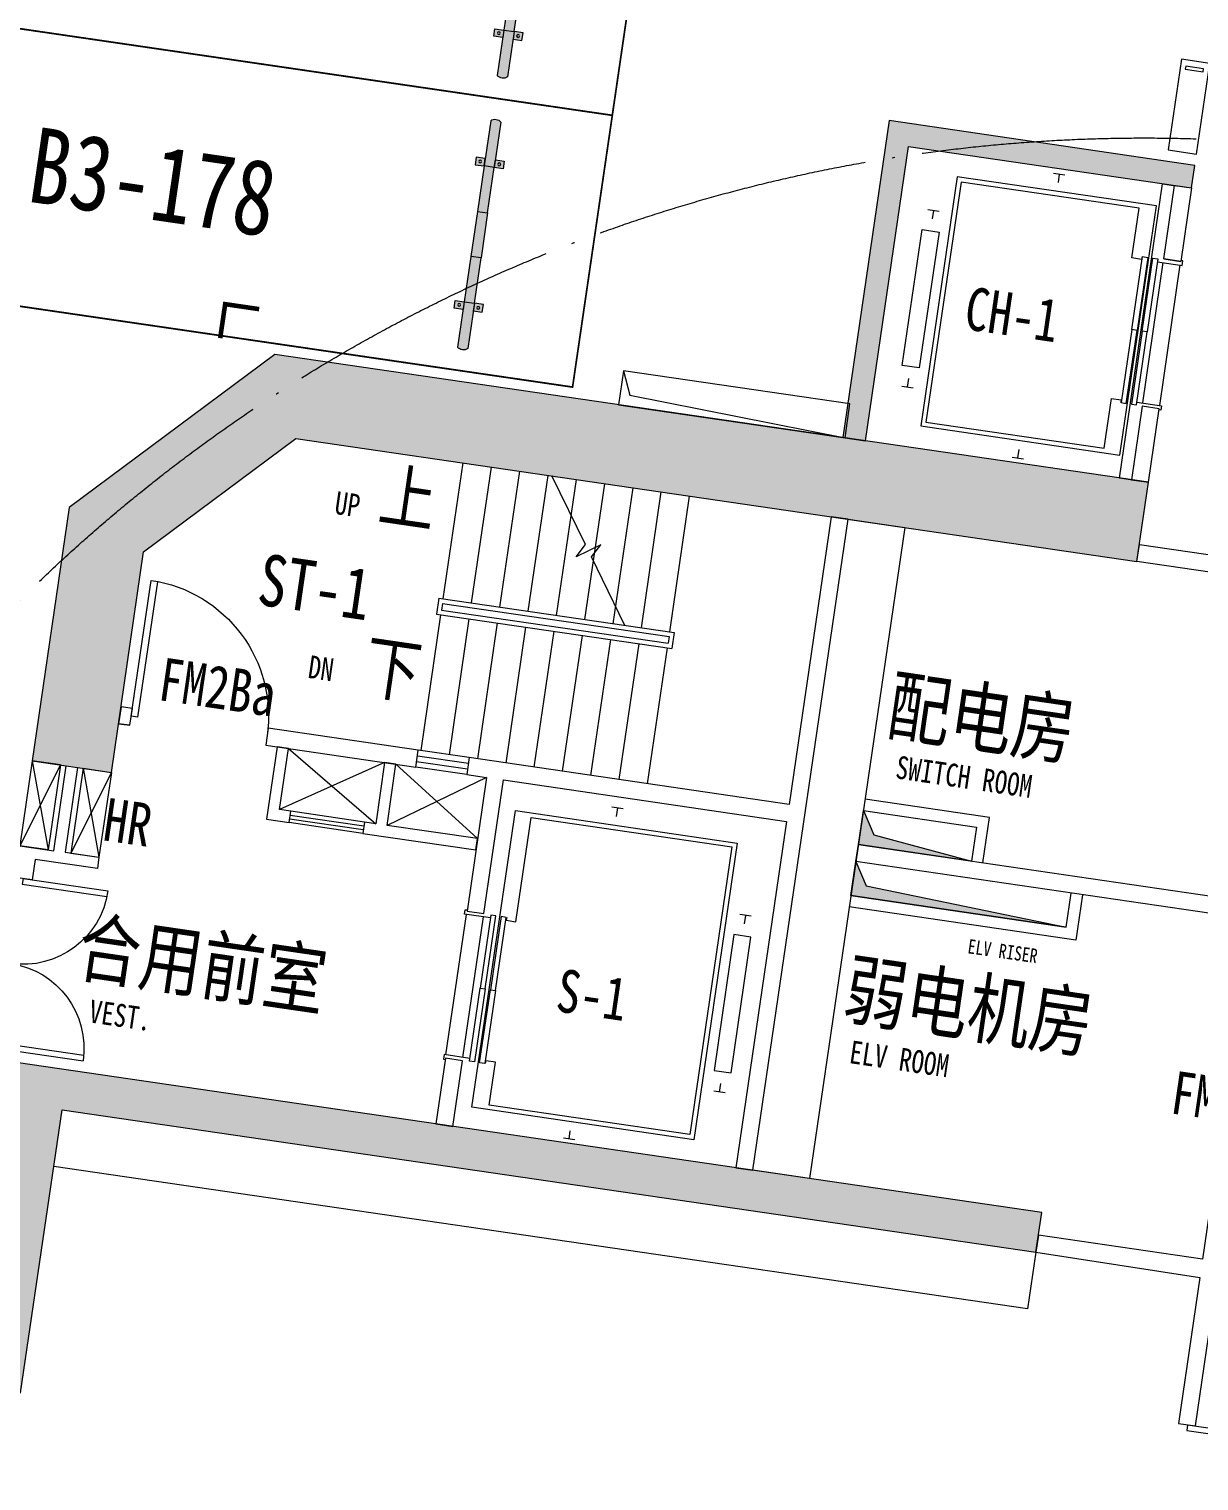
# Model space of a CAD drawing. Header units: inches. Extents: x -414268 to 632271, y -366004 to 318730.
# Drawn here: x 136339 to 146562, y 153112 to 165800 of the extents above; entities that cross this region are included whole.
import ezdxf
from ezdxf.enums import TextEntityAlignment as Align

# ---------------------------------------------------------------- set-up
doc = ezdxf.new("R2010")
doc.units = ezdxf.units.IN
doc.header["$LTSCALE"] = 1200
doc.header["$MEASUREMENT"] = 0
doc.linetypes.add('DOTE', pattern=[2.4200000000000004, 2, -0.2, 0.02, -0.2])
doc.layers.get('0').update_dxf_attribs({"linetype": 'CONTINUOUS', "lineweight": 0})
doc.layers.get('DEFPOINTS').update_dxf_attribs({"linetype": 'CONTINUOUS', "lineweight": 0})
for name, color, linetype, lineweight in [('0--挡车架', 7, 'CONTINUOUS', 0), ('0--立面标', 7, 'CONTINUOUS', 0), ('0－－车位', 4, 'CONTINUOUS', 0), ('0－－车位号码', 7, 'CONTINUOUS', 0), ('COL-HATCH', 7, 'CONTINUOUS', 0), ('COLUMN', 7, 'CONTINUOUS', 0), ('DOTE', 7, 'DOTE', 0), ('ELEV-DOOR', 7, 'CONTINUOUS', 0), ('ELEV-EVTR', 7, 'CONTINUOUS', 0), ('EN-TEXT', 7, 'CONTINUOUS', 0), ('GROUND', 7, 'CONTINUOUS', 0), ('JJ', 7, 'CONTINUOUS', 0), ('PUB_TEXT', 7, 'CONTINUOUS', 0), ('STAIR', 7, 'CONTINUOUS', 0), ('TEXT-EN', 7, 'CONTINUOUS', 0), ('WALL', 7, 'CONTINUOUS', 0), ('WINDOW', 7, 'CONTINUOUS', 0), ('WINDOW_TEXT', 7, 'CONTINUOUS', 0), ('井道', 7, 'CONTINUOUS', 0), ('水管井', 7, 'CONTINUOUS', 0), ('消火栓', 7, 'CONTINUOUS', 0)]:
    doc.layers.add(name, color=color, linetype=linetype, lineweight=lineweight)
doc.styles.add('-黑体', font='simhei.ttf', dxfattribs={"width": 0.8})
doc.styles.add('SIMPLEX', font='SIMPLEX.SHX')

# ---------------------------------------------------------------- blocks, each defined once
blk = doc.blocks.new('A$C47DC52A3')
at = {"layer": 'DOTE'}
blk.add_circle((13968.80007173077, 13968.80005914877), 13968.79999999996, dxfattribs=at)
blk = doc.blocks.new('_A1LBT')
for p, q in [((0.44999999999982, 0), (0.44999999999982, 0.9969278574199233)), ((0.4999999999998, 0), (0.4999999999998, 1.0000000000004)), ((0.44999999999982, 0), (0.4999999999998, 0))]:
    blk.add_line(p, q)
blk.add_arc((0.5000000000002001, 0), 1.0000000000004, 90.0000000000229, 180)
blk = doc.blocks.new('_A0LCF')
for p, q in [((-0.5000000000007498, 0), (-0.5000000000007498, 0.5000000000012996)), ((-0.4666666666673632, 0), (-0.4666666666673632, 0.498887651571121)), ((0.4666666666674131, 6.315935428982458e-18), (0.4666666666674132, 0.4988876515711244)), ((0.5000000000007998, 0), (0.5000000000007999, 0.5000000000012996)), ((-0.4666666666673632, 0), (-0.5000000000007498, 0)), ((0.5000000000007998, 0), (0.4666666666674131, 0))]:
    blk.add_line(p, q)
for centre, start, end in [((-0.5000000000012996, 0), 0, 89.999999999937), ((0.5000000000012996, 0), 90.00000000005723, 180)]:
    blk.add_arc(centre, 0.5000000000012996, start, end)
blk = doc.blocks.new('HR')
at = {"layer": '消火栓'}
for p, q in [((-249.9999999999964, 0), (-249.9999999999964, 749.9999999999986)), ((-249.9999999999964, -1.818989403545856e-12), (0, 749.9999999999986)), ((0, 0), (-249.9999999999964, 749.9999999999986)), ((-249.9999999999964, 749.9999999999986), (0, 749.9999999999986)), ((0, 0), (0, 749.9999999999986)), ((-249.9999999999964, 0), (0, 0))]:
    blk.add_line(p, q, dxfattribs=at)
blk = doc.blocks.new('_A0XEK')
for p, q in [((-0.5000000000004998, 0), (-0.5000000000004998, 0.5000000000010497)), ((-0.4666666666671299, 0), (-0.4666666666671299, 0.4988876515708717)), ((0.4666666666671798, 6.315935428979301e-18), (0.4666666666671799, 0.498887651570875)), ((0.5000000000005499, 0), (0.50000000000055, 0.5000000000010497)), ((-0.4666666666671299, 0), (-0.5000000000004998, 0)), ((0.5000000000005499, 0), (0.4666666666671798, 0))]:
    blk.add_line(p, q)
for centre, start, end in [((-0.5000000000010497, 0), 0, 89.999999999937), ((0.5000000000010497, 0), 90.00000000005723, 180)]:
    blk.add_arc(centre, 0.5000000000010497, start, end)
blk = doc.blocks.new('电梯1')
at = {"layer": 'ELEV-DOOR'}
for points in [[(1941.318539092588, 9.094947017729282e-13), (1941.318539092585, 644.9999999999663), (1986.318539092586, 644.9999999999663), (1986.318539092586, 9.094947017729282e-13)], [(2031.318539092588, 9.094947017729282e-13), (2031.318539092588, 644.9999999999663), (2076.318539092586, 644.9999999999663), (2076.318539092586, 9.094947017729282e-13)], [(1941.318539092588, 9.094947017729282e-13), (1941.318539092584, -645.0000000000427), (1986.318539092586, -645.0000000000427), (1986.318539092586, 9.094947017729282e-13)], [(2031.318539092588, 9.094947017729282e-13), (2031.318539092588, -645.0000000000427), (2076.318539092586, -645.0000000000427), (2076.318539092586, 9.094947017729282e-13)]]:
    blk.add_lwpolyline(points, close=True, dxfattribs=at)
at = {"layer": 'ELEV-EVTR', "color": 2}
blk.add_lwpolyline([(2137.500000000017, -1299.999999999999), (2021.350118039955, -1299.999999999999), (2021.686960145217, 1300.000000000001), (2137.500000000017, 1300.000000000001)], dxfattribs=at)
at = {"layer": 'ELEV-EVTR', "color": 5}
for points in [[(1066.909269546251, 1252.999999999966), (1166.909269546274, 1252.999999999953)], [(1116.909269546262, 1252.999999999953), (1116.909269546265, 1177.999999999965)], [(24.99999999998772, 780.0000000000246), (124.9999999999541, 780.00000000001)], [(74.99999999999955, 780.00000000001), (74.99999999999955, 705.0000000000218)], [(74.99999999999955, -780.0000000000109), (74.99999999999955, -705.0000000000227)], [(24.99999999998772, -780.0000000000255), (124.9999999999541, -780.0000000000109)], [(1066.909269546251, -1252.999999999967), (1166.909269546274, -1252.999999999953)], [(1116.909269546263, -1252.999999999953), (1116.909269546266, -1177.999999999965)]]:
    blk.add_lwpolyline(points, dxfattribs=at)
at = {"layer": 'ELEV-EVTR', "color": 2}
blk.add_lwpolyline([(237.5000000000005, 1100.000000000004), (237.5000000000014, -1100.000000000001), (1996.318539092588, -1100.000000000001), (1996.318539092584, 1100.000000000002), (237.5000000000005, 1100.000000000004)], close=True, dxfattribs=at)
at = {"layer": 'ELEV-EVTR'}
blk.add_lwpolyline([(1936.318539092586, 644.9999999999663), (1936.318539092586, 619.9999999999663), (1851.318539092585, 619.9999999999673), (1851.318539092585, 1060.000000000003), (277.5, 1060.000000000003), (277.5000000000005, -1060.000000000001), (1851.318539092585, -1060.000000000003), (1851.318539092585, -620.0000000000427), (1936.318539092585, -620.0000000000427), (1936.318539092585, -645.0000000000427)], dxfattribs=at)
blk.add_lwpolyline([(0, -600.0000000000027), (0, 600.0000000000027), (149.9999999999986, 600.0000000000027), (149.9999999999986, -600.0000000000009)], close=True, dxfattribs=at)
blk = doc.blocks.new('_WBLK')
for p, q in [((-0.5, 0.5), (0.5, 0.5)), ((0.5, 0.1666666666666666), (-0.5, 0.1666666666666666)), ((0.5, -0.1666666666666667), (-0.5, -0.1666666666666667)), ((-0.4999999999999999, -0.5), (0.5, -0.5))]:
    blk.add_line(p, q)
at = {"layer": 'WINDOW_TEXT', "style": 'SIMPLEX', "flags": 9}
blk.add_attdef('A', text='', height=1, dxfattribs=at).set_placement((0, 1.5), align=Align.MIDDLE)
blk = doc.blocks.new('A$C6F4820FC')
at = {"layer": '0--挡车架'}
h = blk.add_hatch(color=256, dxfattribs=at)
h.paths.add_polyline_path([(2017.784217856827, 79.3952663297232, 0.3952043560108401), (2017.78421785311, 169.3952663332057), (1617.474230922457, 169.3952663332057), (1617.474230922458, 79.39526633119387), (1684.499301437642, 79.39526633119385)])
h.paths.add_polyline_path([(818.9364171714836, 169.3952663332057), (818.9364171714836, 79.39526633119385), (1216.632018534735, 79.39526633119385), (1216.632018534736, 169.3952663332057)])
h.paths.add_polyline_path([(418.094204783764, 79.39526633119385), (418.0942047837638, 169.3952663332057), (351.0691342685791, 169.3952663332057), (17.78421785310638, 169.395266333202, 0.3952043560108128), (17.78421784939219, 79.39526632972411)])
h = blk.add_hatch(color=256, dxfattribs=at)
h.paths.add_polyline_path([(1617.474230922457, 169.3952663332057), (1684.499301437642, 169.3952663332057), (1684.499301437642, 248.7905199443812), (1617.474230922457, 248.7905199443812)])
h.paths.add_polyline_path([(1638.848788944474, 209.0928931387934, -1), (1663.124743415625, 209.0928931387934, -1)], flags=16)
h.paths.add_polyline_path([(1617.474230922457, 1.272001827601343e-05), (1684.499301437642, 1.272001827601343e-05), (1684.499301437642, 79.39526633119387), (1617.474230922457, 79.39526633119384)])
h.paths.add_polyline_path([(1638.848788944473, 39.69763952560606, -1), (1663.124743415624, 39.69763952560606, -1)], flags=16)
h.paths.add_polyline_path([(351.069134268579, 248.7905199443813), (351.0691342685791, 169.3952663332057), (418.0942047837639, 169.3952663332057), (418.0942047837638, 248.7905199443812)])
h.paths.add_polyline_path([(396.7196467617473, 209.0928931387934, 1), (372.4436922905957, 209.0928931387934, 1)], flags=16)
h.paths.add_polyline_path([(418.0942047837639, 79.39526633119387), (351.0691342685791, 79.39526633119387), (351.0691342685791, 1.272001827601343e-05), (418.0942047837639, 1.272001827601343e-05)])
h.paths.add_polyline_path([(372.4436922905957, 39.69763952560606, -1), (396.7196467617473, 39.69763952560606, -1)], flags=16)
h = blk.add_hatch(color=40, dxfattribs=at)
h.paths.add_polyline_path([(1216.632018534736, 169.3952663332056), (1216.632018534735, 79.39526633119385), (1617.474230922457, 79.39526633119385), (1617.474230922457, 169.3952663332056)])
h.paths.add_polyline_path([(818.9364171714836, 79.39526633119385), (818.9364171714836, 169.3952663332057), (418.0942047837639, 169.3952663332057), (418.0942047837639, 79.39526633119385)])
for p, q in [((17.78421785310638, 169.395266333202), (418.0942047837639, 169.3952663332057)), ((818.9364171714838, 169.3952663332057), (1216.632018534736, 169.3952663332057)), ((1617.474230922457, 169.3952663332057), (2017.78421785311, 169.3952663332057)), ((17.78421784939155, 79.39526632972411), (418.0942047837639, 79.39526633119385)), ((818.9364171714838, 79.39526633119385), (1216.632018534735, 79.39526633119385)), ((1617.474230922457, 79.39526633119385), (2017.784217856827, 79.3952663297232))]:
    blk.add_line(p, q, dxfattribs=at)
for points in [[(418.0942047837639, 169.3952663332057), (351.0691342685791, 169.3952663332057), (351.0691342685791, 248.7905199443812), (418.0942047837639, 248.7905199443812)], [(1617.474230922457, 169.3952663332057), (1684.499301437642, 169.3952663332057), (1684.499301437642, 248.7905199443812), (1617.474230922457, 248.7905199443812)], [(418.0942047837639, 79.39526633119385), (351.0691342685791, 79.39526633119385), (351.0691342685791, 1.272001827601343e-05), (418.0942047837639, 1.272001827601343e-05)], [(1617.474230922457, 79.39526633119385), (1684.499301437642, 79.39526633119385), (1684.499301437642, 1.272001827601343e-05), (1617.474230922457, 1.272001827601343e-05)]]:
    blk.add_lwpolyline(points, close=True, dxfattribs=at)
at = {"layer": '0--挡车架', "color": 0}
for points in [[(818.9364171714838, 169.3952663332057), (818.9364171714838, 79.39526633119385), (418.0942047837639, 79.39526633119385), (418.0942047837639, 169.3952663332057)], [(1617.474230922457, 169.3952663332057), (1617.474230922457, 79.39526633119385), (1216.632018534735, 79.39526633119385), (1216.632018534736, 169.3952663332057)]]:
    blk.add_lwpolyline(points, close=True, dxfattribs=at)
at = {"layer": '0--挡车架'}
for centre in [(384.5816695261715, 209.0928931387934), (1650.986766180049, 209.0928931387934), (384.5816695261715, 39.69763952560606), (1650.986766180049, 39.69763952560606)]:
    blk.add_circle(centre, 12.13797723557582, dxfattribs=at)
for centre, start, end in [((65.82469069586296, 124.3952663294804), 136.8717046789877, 223.1282953162828), ((1969.743745010358, 124.3952663294804), 316.871704683716, 43.12829532101674)]:
    blk.add_arc(centre, 65.82466886578737, start, end, dxfattribs=at)
blk = doc.blocks.new('A$C001A7B1A')
at = {"layer": '0－－车位', "const_width": 15}
blk.add_lwpolyline([(2407.499988817268, 5307.500045389108), (7.499988817267877, 5307.500045389108), (7.499988817267877, 7.500045389109687), (2407.499988817268, 7.500045389109687)], close=True, dxfattribs=at)
at = {"layer": '0--挡车架'}
blk.add_blockref('A$C6F4820FC', (189.7157709641579, 883.1047790596294), dxfattribs=at)

msp = doc.modelspace()

# ---------------------------------------------------------------- hatches: boundary and pattern name
at = {"layer": 'COL-HATCH'}
for points in [[(143647.8032181884, 162201.0051078529), (144023.8769268022, 164772.4239924559), (146497.2827295002, 164410.6627036445), (146526.2592613092, 164608.5746098066), (143854.9245560576, 164999.2611508315), (143449.9084536287, 162229.9475016686)], [(143647.8032181884, 162201.0051078529), (144023.8769268022, 164772.4239924559), (146497.2827295002, 164410.6627036445), (146526.2592613092, 164608.5746098066), (143854.9245560576, 164999.2611508315), (143449.9084536287, 162229.9475016686)], [(146121.4877751873, 161839.2251851571), (138485.7789089343, 162955.9585841451), (136690.293309711, 161618.648811803), (136366.5815012725, 159405.2564944917), (137059.2131772322, 159303.9581161368), (137340.9658235097, 161230.4529995365), (138671.3779644914, 162221.3677460244), (146020.1893968324, 161146.5935091975)], [(146121.4877751873, 161839.2251851571), (138485.7789089343, 162955.9585841451), (136690.293309711, 161618.648811803), (136366.5815012725, 159405.2564944917), (137059.2131772322, 159303.9581161368), (137340.9658235097, 161230.4529995365), (138671.3779644914, 162221.3677460244), (146020.1893968324, 161146.5935091975)], [(145188.0955746318, 155457.1190281003), (135985.9890225964, 156802.940340529), (135573.5599107231, 153982.9399455503), (136266.1915866827, 153881.6415671954), (136627.9715093788, 156355.3261241943), (145137.4463854544, 155110.8031901204)], [(145188.0955746318, 155457.1190281003), (135985.9890225964, 156802.940340529), (135573.5599107231, 153982.9399455503), (136266.1915866827, 153881.6415671954), (136627.9715093788, 156355.3261241943), (145137.4463854544, 155110.8031901204)]]:
    msp.add_hatch(color=256, dxfattribs=at).paths.add_polyline_path(points)
at = {"layer": '井道'}
for points in [[(143629.9881373974, 158969.5684888093), (143720.6304286653, 158757.8799098731), (144576.0483694732, 158528.014372891), (143586.5271666346, 158672.7332713683)], [(143564.8677513122, 158524.3052685495), (143655.51004258, 158312.6166896134), (145401.4544239077, 157952.5103804607), (143521.4067805493, 158227.4700511085)]]:
    msp.add_hatch(color=254, dxfattribs=at).paths.add_polyline_path(points)

# ---------------------------------------------------------------- linework, layer by layer
at = {"layer": '0--立面标', "const_width": 40.00000000000001}
msp.add_lwpolyline([(138350.0636072525, 163352.1112225789), (138053.2214604126, 163395.5248133023), (138009.8078696891, 163098.6826664624)], dxfattribs=at)
at = {"layer": 'COLUMN'}
for points in [[(143647.8032181884, 162201.0051078529), (144023.8769268022, 164772.4239924559), (146497.2827295002, 164410.6627036445), (146526.2592613092, 164608.5746098066), (143854.9245560576, 164999.2611508315), (143449.9084536287, 162229.9475016686)], [(146121.4877751873, 161839.2251851571), (138485.7789089343, 162955.9585841451), (136690.293309711, 161618.648811803), (136366.5815012725, 159405.2564944917), (137059.2131772322, 159303.9581161368), (137340.9658235097, 161230.4529995365), (138671.3779644914, 162221.3677460244), (146020.1893968324, 161146.5935091975)], [(145188.0955746318, 155457.1190281003), (135985.9890225964, 156802.940340529), (135573.5599107231, 153982.9399455503), (136266.1915866827, 153881.6415671954), (136627.9715093788, 156355.3261241943), (145137.4463854544, 155110.8031901204)]]:
    msp.add_lwpolyline(points, close=True, dxfattribs=at)
at = {"layer": 'DEFPOINTS'}
for p, q in [((146403.122744899, 163766.5304313291), (146254.7016714789, 163788.2372266909)), ((146215.141897066, 162481.2039355126), (146066.7208236462, 162502.9107308743))]:
    msp.add_line(p, q, dxfattribs=at)
at = {"layer": 'ELEV-DOOR', "color": 5}
for points in [[(146203.335395853, 163790.6964275651), (146199.7175966261, 163765.9595819951), (146415.5126654052, 163734.3992429534), (146421.3011441683, 163773.9781958654), (146404.5698645897, 163776.4251695571)], [(146016.801667711, 162515.2646699766), (146020.4194669379, 162540.0015155466), (146236.2145357172, 162508.4411765049), (146230.426056954, 162468.8622235929), (146213.6947773753, 162471.3091972846)], [(140374.6759667048, 158056.1695789896), (140371.0581674778, 158031.4327334197), (140145.3683604706, 158064.4401921522), (140151.1568392339, 158104.0191450641), (140167.8881188127, 158101.5721713724)], [(140187.9975265938, 156779.7483475783), (140191.6153258206, 156804.4851931483), (139965.9255188136, 156837.4926518807), (139960.1370400504, 156797.9136989688), (139976.8683196292, 156795.466725277)]]:
    msp.add_lwpolyline(points, dxfattribs=at)
at = {"layer": 'ELEV-DOOR'}
for points in [[(140325.8630686753, 157411.4469246755), (140419.2022887308, 158049.6575403811), (140374.6759667048, 158056.1695789896), (140281.3367466493, 157417.958963284)], [(140414.9157127272, 157398.4228474584), (140508.2549327827, 158036.6334631641), (140463.7286107567, 158043.1455017726), (140370.3893907013, 157404.9348860669)], [(140325.8630686753, 157411.4469246755), (140232.5238486197, 156773.2363089697), (140187.9975265938, 156779.7483475783), (140281.3367466493, 157417.958963284)], [(140414.9157127272, 157398.4228474584), (140321.5764926716, 156760.2122317528), (140277.0501706456, 156766.7242703613), (140370.3893907013, 157404.9348860669)]]:
    msp.add_lwpolyline(points, close=True, dxfattribs=at)
at = {"layer": 'ELEV-EVTR'}
for p, q in [((146071.0621827187, 162532.5949455583), (146250.5050243757, 163759.5424858297)), ((146219.4832561386, 162510.8881501966), (146398.9260977956, 163737.835690468)), ((139982.6567983713, 156835.0456781921), (140162.0996400284, 158061.9932184635)), ((140131.0778717912, 156813.3388828303), (140310.5207134483, 158040.2864231017))]:
    msp.add_line(p, q, dxfattribs=at)
at = {"layer": 'ELEV-EVTR', "color": 5}
for points in [[(141530.9066377487, 158986.6434951996), (141431.9592554689, 159001.1146921074)], [(141481.4329466089, 158993.8790936534), (141470.5795489281, 158919.6685569435)], [(142648.6045580253, 158047.0084634708), (142549.6571757453, 158061.4796603787)], [(142599.1308668853, 158054.2440619247), (142588.2774692043, 157980.0335252148)], [(142373.3801951229, 156510.6648983575), (142384.233592804, 156584.8754350674)], [(142422.8538862632, 156503.4292999036), (142323.9065039831, 156517.9004968114)], [(141107.4794162466, 156091.4430896852), (141008.5320339665, 156105.9142865931)], [(141058.0057251066, 156098.6786881391), (141068.8591227874, 156172.8892248491)]]:
    msp.add_lwpolyline(points, dxfattribs=at)
at = {"layer": 'ELEV-EVTR', "color": 2}
msp.add_lwpolyline([(142527.3392316431, 158686.2861579277), (142148.1938726786, 156093.86474219), (140209.9942046322, 156377.3292300492), (140589.1395635967, 158969.750645787), (142527.3392316431, 158686.2861579277)], close=True, dxfattribs=at)
at = {"layer": 'ELEV-EVTR'}
msp.add_lwpolyline([(140513.2023018969, 158035.9099033187), (140509.5845026697, 158011.1730577487), (140593.6897776077, 157998.872540377), (140726.8247891396, 158909.1884573586), (142481.9717999679, 158652.4956837789), (142114.40339853, 156139.232173865), (140359.2563877012, 156395.9249474448), (140414.2469359506, 156771.9250001057), (140330.1416610127, 156784.2255174773), (140326.5238617858, 156759.4886719073)], dxfattribs=at)
msp.add_lwpolyline([(142473.6388862672, 156677.9167887805), (142647.2932491611, 157865.2853761399), (142498.8721757413, 157886.9921715017), (142325.2178128473, 156699.6235841423)], close=True, dxfattribs=at)
at = {"layer": 'GROUND'}
for points in [[(144674.9957517533, 158513.5431759832), (144732.8805393847, 158909.332705103), (143644.4593343053, 159068.5158710892)], [(143586.5745466738, 158672.7263419694), (143629.9881373974, 158969.5684888093), (144619.4619601968, 158824.8565197309), (144576.0483694733, 158528.014372891)], [(143564.8677513122, 158524.3052685495), (143521.4541605886, 158227.4631217096), (145401.4544239077, 157952.5103804607), (145444.8680146312, 158249.3525273006)], [(145543.8153969111, 158234.8813303928), (145485.9306092799, 157839.091801273), (143506.9829636809, 158128.5157394297)]]:
    msp.add_lwpolyline(points, dxfattribs=at)
at = {"layer": 'JJ'}
for points in [[(146293.4063587897, 164743.6934922295), (146540.7748144893, 164707.5154999596), (146656.5443897533, 165499.094558199), (146409.1759340538, 165535.2725504689)], [(146443.1488655933, 165449.1035674706), (146599.3174999571, 165426.2636801826), (146603.1931596664, 165452.7636570182), (146447.0245253027, 165475.6035443063)]]:
    msp.add_lwpolyline(points, close=True, dxfattribs=at)
at = {"layer": 'STAIR'}
for p, q in [((139959.1657882812, 160820.2611378542), (140132.8201511751, 162007.6297252137)), ((140206.5342439812, 160784.0831455846), (140380.1886068753, 161971.4517329441)), ((140453.9026996811, 160747.905153315), (140627.5570625751, 161935.2737406745)), ((140701.2711553808, 160711.7271610455), (140874.9255182749, 161899.0957484049)), ((141201.0149048148, 161295.1106220319), (140909.0364399547, 161894.1069770704)), ((140948.6396110808, 160675.5491687759), (141122.2939739748, 161862.9177561353)), ((141196.0080667806, 160639.3711765063), (141369.6624296746, 161826.7397638657)), ((141443.3765224805, 160603.1931842367), (141617.0308853746, 161790.5617715961)), ((141690.7449781804, 160567.0151919671), (141864.3993410744, 161754.3837793265)), ((141938.1134338802, 160530.8371996976), (142111.7677967743, 161718.205787057)), ((141119.4372362483, 161188.5973177397), (141201.0149048148, 161295.1106220319)), ((141335.1721493884, 161293.7564697539), (141119.4372362483, 161188.5973177397)), ((141253.5944808219, 161187.2431654617), (141335.1721493884, 161293.7564697539)), ((141545.5729456822, 160588.2468104232), (141253.5944808219, 161187.2431654617)), ((139919.5868353693, 160826.0496166174), (139899.3271596985, 160687.5232814254)), ((139919.5868353693, 160826.0496166174), (141977.6923867922, 160525.0487209345)), ((139953.3773095181, 160780.6821849423), (139944.6945913733, 160721.3137555743)), ((139953.3773095181, 160780.6821849423), (141932.3249551171, 160491.2582467856)), ((139765.2517497161, 159494.3662153029), (139938.9061126102, 160681.7348026623)), ((139899.3271596985, 160687.5232814254), (141957.4327111214, 160386.5223857425)), ((139944.6945913733, 160721.3137555743), (141923.6422369725, 160431.8898174175)), ((140012.6202054161, 159458.1882230333), (140186.2745683102, 160645.5568103927)), ((140259.9886611159, 159422.0102307637), (140433.64302401, 160609.3788181231)), ((140507.3571168161, 159385.8322384941), (140681.0114797099, 160573.2008258535)), ((140754.7255725157, 159349.6542462246), (140928.3799354098, 160537.022833584)), ((141977.6923867922, 160525.0487209345), (141957.4327111214, 160386.5223857425)), ((141002.0940282156, 159313.4762539549), (141175.7483911095, 160500.8448413144)), ((141249.4624839156, 159277.2982616853), (141423.1168468097, 160464.6668490448)), ((141496.8309396154, 159241.1202694158), (141670.4853025094, 160428.4888567752)), ((141744.1993953154, 159204.9422771462), (141917.8537582093, 160392.3108645056)), ((141932.3249551171, 160491.2582467856), (141923.6422369725, 160431.8898174175))]:
    msp.add_line(p, q, dxfattribs=at)
at = {"layer": 'WALL'}
for p, q in [((137242.0653761573, 159863.5203200704), (137143.1179938773, 159877.9915169782)), ((137220.3585807956, 159715.0992466505), (137242.0653761573, 159863.5203200704)), ((137220.3585807956, 159715.0992466505), (137121.4111985156, 159729.5704435583))]:
    msp.add_line(p, q, dxfattribs=at)
for points in [[(146497.3270864329, 164410.6562159825), (146403.441717522, 163768.7112858375), (146255.0206441022, 163790.4180811992), (146348.9060130129, 164432.3630113442)], [(146121.256528155, 161839.259005368), (146215.1418970657, 162481.203935513), (146066.7208236461, 162502.9107308747), (145972.8354547351, 161860.9658007298)], [(143497.0030232731, 161515.7476139652), (143348.5819498532, 161537.4544093269), (142981.0135483943, 159024.1908994161), (140185.7499989855, 159433.0022120625), (140164.0432036238, 159284.5811386426), (140337.2011226138, 159259.256544054), (140166.4409991009, 158091.6774331475), (140314.8620725208, 158069.9706377857), (140485.6221960338, 159237.5497486922), (142959.3067530324, 158875.7698259964), (142516.4881276526, 155847.9799282298), (142664.9092010727, 155826.273132868)], [(142664.9092010727, 155826.273132868), (143497.0030232731, 161515.7476139652), (143991.739934673, 161443.391629426), (143159.6461124723, 155753.9171483288)], [(147313.1087101949, 159967.0768076903), (147454.9264398916, 160936.7611540338), (146020.1893968324, 161146.5935091975), (146041.8961921941, 161295.0145826174), (147921.8964555178, 161020.0618413678), (147900.1896601561, 160871.6407679479), (147603.3475133116, 160915.0543586721), (147461.5297836146, 159945.3700123286)], [(137143.117993877, 159877.9915169785), (137121.4111985154, 159729.5704435585), (137220.3585807954, 159715.0992466507), (137242.0653761572, 159863.5203200706)], [(138407.7271681546, 159541.4448837567), (139718.779983364, 159349.7015247279), (139740.4867787258, 159498.1225981478), (138429.4339635164, 159689.8659571766)], [(138506.6745504345, 159526.9736868488), (138414.0588902244, 158893.7104402572), (138611.9536547849, 158864.7680464451), (138626.4248516924, 158963.7154287214), (138527.4774694124, 158978.1866256293), (138605.6219327147, 159512.502489941)], [(136762.3710303934, 159347.3717068589), (136653.8370535847, 158605.2663397604), (136950.6792004236, 158561.852749037), (136936.2080035157, 158462.905366757), (136391.997400976, 158542.4969497501), (136365.9492465422, 158364.3916616478), (136217.5281731222, 158386.0984570095), (136258.047524464, 158663.1511273918), (136554.8896713047, 158619.7375366682), (136663.4236481133, 159361.8429037668)], [(139446.6746820942, 159389.4973162244), (139368.530218792, 158855.1814519126), (139269.5828365134, 158869.6526488315), (139255.1116396047, 158770.7052665442), (140244.5854624037, 158625.9932974622), (140259.0566593114, 158724.9406797422), (139467.4776010718, 158840.7102550048), (139545.6220643741, 159375.0261193166)], [(147028.0261311106, 158017.8133767753), (143564.820371273, 158524.3121979484), (143586.5271666347, 158672.7332713683), (147049.7329264723, 158166.2344501952), (147168.3967411166, 158977.6029848908), (147316.8178145364, 158955.896189529), (147041.8650732875, 157075.89592621), (146893.4439998676, 157097.6027215718)], [(140126.736512719, 156783.6546681463), (139978.315439299, 156805.3614635081), (139894.382497234, 156231.4666462874), (140042.803570654, 156209.7598509256)], [(136555.6155248396, 155860.5892127945), (136627.9715093788, 156355.3261241943), (145137.4463854544, 155110.8031901204), (145065.0904009152, 154616.0662787207)], [(146897.1531042092, 156086.4221034105), (146748.7320307893, 156108.1288987722), (146593.8902238755, 155049.3919083767), (145159.1531808161, 155259.2242635404), (145137.4463854544, 155110.8031901204), (146570.7363088229, 154891.0760967289), (146384.0578687121, 153614.6548653174), (146532.4789421317, 153592.9480699557)]]:
    msp.add_lwpolyline(points, close=True, dxfattribs=at)
at = {"layer": '井道'}
for p, q in [((138605.6219327147, 159512.502489941), (139368.530218792, 158855.1814519126)), ((139446.6746820941, 159389.4973162244), (138527.4774694124, 158978.1866256293)), ((139545.6220643741, 159375.0261193166), (140259.0566593114, 158724.9406797422)), ((140337.2011226138, 159259.256544054), (139467.4776010718, 158840.7102550048))]:
    msp.add_line(p, q, dxfattribs=at)
for points in [[(143629.9881373974, 158969.5684888093), (143720.6304286653, 158757.8799098731), (144576.0483694732, 158528.014372891), (143586.5271666346, 158672.7332713683)], [(143564.8677513122, 158524.3052685495), (143655.51004258, 158312.6166896134), (145401.4544239077, 157952.5103804607), (143521.4067805493, 158227.4700511085)]]:
    msp.add_lwpolyline(points, close=True, dxfattribs=at)
at = {"layer": '水管井'}
msp.add_lwpolyline([(143469.6979300846, 162227.0532622871), (143513.1115208079, 162523.8954091269), (141534.1638752089, 162813.3193472836), (141490.7502844855, 162516.4772004438)], close=True, dxfattribs=at)
msp.add_lwpolyline([(141534.1638752089, 162813.3193472836), (141590.6870848385, 162600.6154255694), (143469.6979300846, 162227.0532622871)], dxfattribs=at)

# ---------------------------------------------------------------- block references
at = {"xscale": -1}
for name, p, rotation in [('A$C001A7B1A', (141791.9955138664, 167426.7429463811), 81.6793996637859), ('A$C001A7B1A', (141444.6867880795, 165052.0057716619), 81.6793996637859), ('HR', (137059.2198618769, 159303.9571384977), 171.6793996836047)]:
    msp.add_blockref(name, p, dxfattribs=dict(at, rotation=rotation))
at = {"rotation": 171.6793996831377}
msp.add_blockref('HR', (136366.5815012722, 159405.2564944914), dxfattribs=at)
at = {"layer": 'COL-HATCH', "rotation": 351.6793996836047}
for name, p in [('A$C47DC52A3', (130241.8327669072, 139078.8212253051)), ('电梯1', (144055.664676265, 163453.9453851841))]:
    msp.add_blockref(name, p, dxfattribs=at)
at = {"layer": 'WINDOW'}
for name, p, xscale, yscale, zscale, rotation in [('_A1LBT', (137825.6479574213, 159707.2913874096), 1200.000000000003, -1200, 1200, 171.6793996835798), ('_WBLK', (139952.264991174, 159391.3518683933), 449.9999999999965, 150.0000000037253, 450, 171.6793996835804), ('_WBLK', (138940.7682456488, 158867.2103476383), 650.0000000000063, 100.0000000074542, 650, 171.6793996835806), ('_A0XEK', (136178.2573639083, 157633.863252073), 1499.999999999997, -1499.999999999994, 1500, 81.67939968357939), ('_A0LCF', (146354.6817977266, 152860.9725406916), 1499.999999999997, -1499.999999999994, 1500, 81.67939968357939)]:
    msp.add_blockref(name, p, dxfattribs=dict(at, xscale=xscale, yscale=yscale, zscale=zscale, rotation=rotation))

# ---------------------------------------------------------------- texts
at = {"layer": '0－－车位号码', "style": '-黑体', "width": 0.8}
msp.add_text('B3-178', height=660, rotation=351.67939968401, dxfattribs=at).set_placement((136307.8245115945, 164294.4524353569))
at = {"layer": 'EN-TEXT', "style": '-黑体', "width": 0.8}
msp.add_text('ELV RISER', height=125, rotation=351.6793996831976, dxfattribs=at).set_placement((144536.0173747356, 157724.1712813815))
at = {"layer": 'EN-TEXT', "char_height": 200, "width": 6983.199759588553, "attachment_point": 1, "rotation": 351.67939968358024, "style": '-黑体'}
for s, insert in [('UP', (139030.0267809504, 161761.9911234062)), ('DN', (138798.2670819086, 160328.6189489394)), ('SWITCH ROOM', (143932.50882553, 159451.3533367952)), ('VEST.', (136882.89346735, 157318.9333184513)), ('ELV ROOM', (143528.8449744772, 156962.2120814211))]:
    msp.add_mtext(s, dxfattribs=dict(at, insert=insert))
at = {"layer": 'PUB_TEXT', "style": '-黑体', "width": 0.8}
for s, height, p in [('上', 450, (139377.7406473068, 161518.4485598561)), ('ST-1', 450, (138319.9109476104, 160773.2325472868)), ('下', 450, (139242.0962075954, 160018.818606409)), ('配电房', 500, (143818.1941858043, 159651.9953559682)), ('合用前室', 500, (136737.0594081413, 157541.0841754016)), ('弱电机房', 500, (143435.0396409367, 157169.3892342177))]:
    msp.add_text(s, height=height, rotation=351.6793996831976, dxfattribs=at).set_placement(p)
at = {"layer": 'TEXT-EN', "style": '-黑体', "width": 0.8}
for s, p in [('CH-1', (144499.510234195, 163179.6718663737)), ('S-1', (140930.4121256331, 157219.0369004321))]:
    msp.add_text(s, height=375, rotation=351.6793996831976, dxfattribs=at).set_placement(p)
at = {"layer": 'WINDOW_TEXT', "style": '-黑体', "width": 0.8}
for s, p in [('FM2Ba', (137456.4870811377, 159937.9540767498)), ('FM1A', (146300.5309822804, 156326.3071081911))]:
    msp.add_text(s, height=375, rotation=351.6793996831976, dxfattribs=at).set_placement(p)
at = {"layer": '消火栓', "style": '-黑体', "width": 0.8}
msp.add_text('HR', height=375, rotation=351.6793996831976, dxfattribs=at).set_placement((136974.1287939419, 158711.8629207494))

doc.saveas('drawing.dxf')
